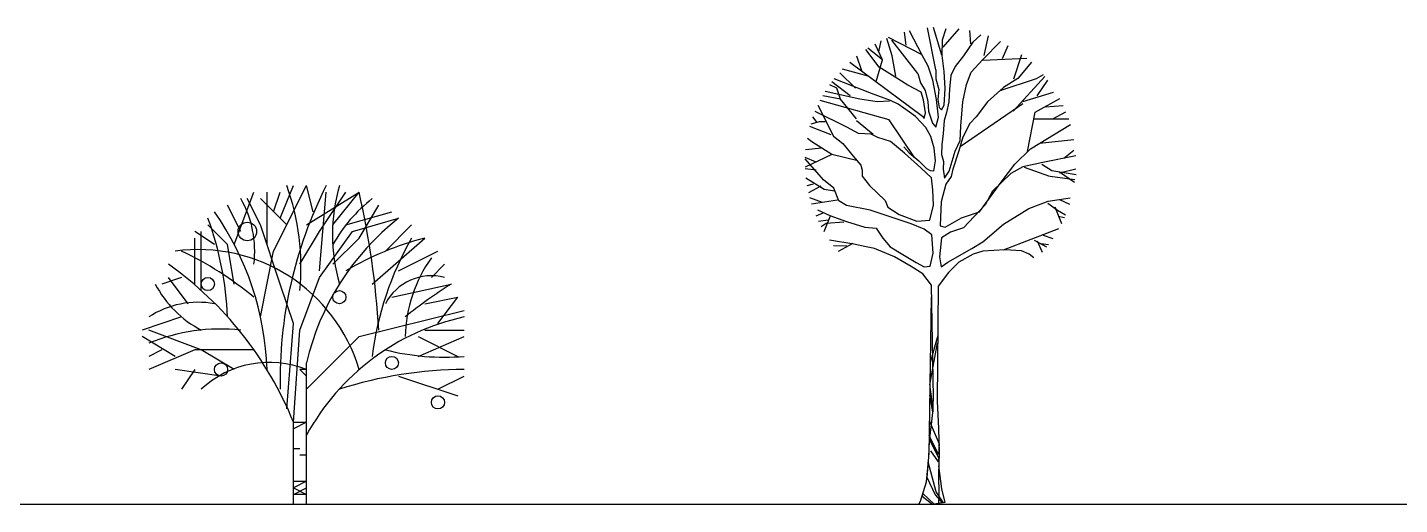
# Model space of a CAD drawing. Header units: millimetres. Extents: x -10794 to 121495, y 177957 to 264658.
# Drawn here: x 41838 to 70018, y 231357 to 241154 of the extents above; entities that cross this region are included whole.
import ezdxf

# ---------------------------------------------------------------- set-up
doc = ezdxf.new("R2010")
doc.units = ezdxf.units.MM
doc.layers.add('www.cad-blocks.net', color=7, linetype='Continuous')

# ---------------------------------------------------------------- blocks, each defined once
blk = doc.blocks.new('A$C7BC255F1')
for p, q in [((2700, 5198), (3375, 6548)), ((2700, 5198), (3375, 6548)), ((2835, 5873), (3105, 6548)), ((2835, 5873), (3105, 6548)), ((3510, 6008), (3375, 6548)), ((3510, 6008), (3375, 6548)), ((1890, 5333), (2295, 6413)), ((1890, 5333), (2295, 6413)), ((2430, 5738), (2160, 6278)), ((2430, 5738), (2160, 6278)), ((2970, 5738), (2430, 6278)), ((2970, 5738), (2430, 6278)), ((2565, 5333), (2565, 6413)), ((2565, 5333), (2565, 6413)), ((2700, 6008), (2835, 6413)), ((2700, 6008), (2835, 6413)), ((3375, 5738), (4455, 6413)), ((3375, 5738), (4455, 6413)), ((3645, 5603), (4185, 6413)), ((3645, 4793), (3780, 6413)), ((3645, 5603), (4185, 6413)), ((3645, 4793), (3780, 6413)), ((3915, 5738), (4455, 6413)), ((3915, 5738), (4455, 6413)), ((2025, 5603), (1755, 6143)), ((2025, 5603), (1755, 6143)), ((4185, 5738), (5130, 6008)), ((4185, 5738), (5130, 6008)), ((4455, 5468), (4860, 6143)), ((4455, 5468), (4860, 6143)), ((1755, 5333), (1350, 5738)), ((1755, 5333), (1350, 5738)), ((2835, 4523), (2430, 5738)), ((2835, 4523), (2430, 5738)), ((4320, 5603), (5265, 5873)), ((4320, 5603), (5265, 5873)), ((4995, 5198), (5535, 5738)), ((4995, 5198), (5535, 5738)), ((1485, 5333), (1080, 5603)), ((1485, 5333), (1080, 5603)), ((1080, 4523), (1080, 5468)), ((1080, 4523), (1080, 5468)), ((1215, 4388), (1215, 5603)), ((1215, 4388), (1215, 5603)), ((3240, 4928), (3645, 5603)), ((3240, 4928), (3645, 5603)), ((3645, 4658), (4320, 5603)), ((3645, 4658), (4320, 5603)), ((3915, 4928), (4455, 5468)), ((3915, 4928), (4455, 5468)), ((4725, 4523), (5805, 5468)), ((4725, 4523), (5805, 5468)), ((1890, 4523), (1755, 5333)), ((1890, 4523), (1755, 5333)), ((2430, 3848), (2700, 5198)), ((2430, 3848), (2700, 5198)), ((5265, 4793), (6075, 5198)), ((5265, 4793), (6075, 5198)), ((5940, 4658), (6210, 4928)), ((5940, 4658), (6210, 4928)), ((810, 4658), (405, 4523)), ((810, 4658), (405, 4523)), ((945, 4118), (540, 4658)), ((945, 4118), (540, 4658)), ((3105, 3713), (2835, 4523)), ((3105, 3713), (2835, 4523)), ((3240, 3578), (3645, 4658)), ((3240, 3578), (3645, 4658)), ((5130, 4253), (6345, 4523)), ((5130, 4253), (6345, 4523)), ((5805, 4118), (6480, 4253)), ((5805, 4118), (6480, 4253)), ((6075, 3713), (6480, 4253)), ((6075, 3713), (6480, 4253)), ((4455, 3443), (6615, 3983)), ((4455, 3443), (6615, 3983)), ((810, 3848), (0, 3578)), ((810, 3848), (0, 3578)), ((2970, 1958), (3105, 3713)), ((2970, 1958), (3105, 3713)), ((675, 3038), (0, 3443)), ((675, 3038), (0, 3443)), ((1215, 3173), (135, 3578)), ((1215, 3173), (135, 3578)), ((3105, 1688), (3240, 3578)), ((3105, 1688), (3240, 3578)), ((3375, 2363), (4455, 3443)), ((3375, 2363), (4455, 3443)), ((5670, 3443), (6480, 3038)), ((5670, 3038), (6615, 3443)), ((5670, 3443), (6480, 3038)), ((5670, 3038), (6615, 3443)), ((5805, 3578), (6615, 3578)), ((5805, 3578), (6615, 3578)), ((1080, 3173), (135, 2768)), ((405, 3173), (135, 3038)), ((1080, 3173), (135, 2768)), ((405, 3173), (135, 3038)), ((2295, 3173), (1080, 3173)), ((2295, 3173), (1080, 3173)), ((1890, 2768), (1215, 3173)), ((1890, 2768), (1215, 3173)), ((3375, 0), (3375, 2903)), ((3375, 0), (3375, 2903)), ((1620, 2633), (675, 2768)), ((1620, 2633), (675, 2768)), ((1080, 2768), (810, 2363)), ((1080, 2768), (810, 2363)), ((3375, 2768), (3240, 2768)), ((3240, 2768), (3375, 2633)), ((3375, 2768), (3240, 2768)), ((3240, 2768), (3375, 2633)), ((5265, 2633), (6480, 2228)), ((5265, 2633), (6480, 2228)), ((6075, 2363), (6615, 2633)), ((6075, 2363), (6615, 2633)), ((3105, 1688), (3375, 1688)), ((3375, 1688), (3105, 1553)), ((3105, 0), (3105, 1688)), ((3105, 1688), (3375, 1688)), ((3375, 1688), (3105, 1553)), ((3105, 0), (3105, 1688)), ((3105, 1148), (3240, 1148)), ((3105, 1148), (3240, 1148)), ((3240, 1013), (3375, 1013)), ((3240, 1013), (3375, 1013)), ((3105, 473), (3375, 473)), ((3375, 473), (3105, 338)), ((3105, 473), (3375, 473)), ((3375, 473), (3105, 338)), ((3105, 338), (3375, 203)), ((3105, 203), (3375, 338)), ((3105, 338), (3375, 203)), ((3105, 203), (3375, 338)), ((3375, 203), (3105, 203)), ((3375, 203), (3105, 203))]:
    blk.add_line(p, q)
for centre, radius in [((2160, 5603), 191), ((2160, 5603), 191), ((1350, 4523), 135), ((1350, 4523), 135), ((4050, 4253), 135), ((4050, 4253), 135), ((1620, 2768), 135), ((1620, 2768), 135), ((5130, 2903), 135), ((5130, 2903), 135), ((6075, 2093), 135), ((6075, 2093), 135)]:
    blk.add_circle(centre, radius)
for centre, radius, start, end in [((11678, 2565), 8845, 153.2394, 181.3119), ((11678, 2565), 8845, 153.2394, 181.3119), ((-1755, 4860), 5017, 354.5962, 19.6538), ((-1755, 4860), 5017, 354.5962, 19.6538), ((7628, 5535), 3718, 164.1975, 195.8025), ((7628, 5535), 3718, 164.1975, 195.8025), ((135, 5198), 2177, 352.875, 29.7449), ((135, 5198), 2177, 352.875, 29.7449), ((6683, 3780), 3173, 128.0888, 150.7086), ((6683, 3780), 3173, 128.0888, 150.7086), ((-12982, 2475), 17877, 3.5358, 12.7244), ((-12982, 2475), 17877, 3.5358, 12.7244), ((-3442, 2565), 6011, 1.9306, 34.9393), ((-3442, 2565), 6011, 1.9306, 34.9393), ((-4972, 3555), 6734, 2.4896, 20.1303), ((-4972, 3555), 6734, 2.4896, 20.1303), ((8545, 1699), 5308, 128.1615, 166.8962), ((8545, 1699), 5308, 128.1615, 166.8962), ((7358, -540), 6205, 104.4898, 120.75), ((7358, -540), 6205, 104.4898, 120.75), ((11138, 2250), 6461, 150.1314, 172.9987), ((11138, 2250), 6461, 150.1314, 172.9987), ((1152, 1784), 3447, 16.5808, 97.9487), ((1152, 1784), 3447, 16.5808, 97.9487), ((-2227, -1215), 7096, 50.4038, 64.6538), ((-2227, -1215), 7096, 50.4038, 64.6538), ((-3685, -1053), 7323, 21.9779, 54.757), ((-3685, -1053), 7323, 21.9779, 54.757), ((8303, 3375), 2903, 144.4623, 178.6678), ((8303, 3375), 2903, 144.4623, 178.6678), ((2228, 5535), 2204, 207.3499, 242.6501), ((2228, 5535), 2204, 207.3499, 242.6501), ((5940, 3628), 1064, 75.3027, 152.6223), ((5940, 3628), 1064, 75.3027, 152.6223), ((11948, -4320), 10468, 122.3578, 128.7175), ((11948, -4320), 10468, 122.3578, 128.7175), ((1148, 2295), 1853, 79.5085, 123.1113), ((1148, 2295), 1853, 79.5085, 123.1113), ((7640, -894), 4851, 102.1992, 151.5406), ((7640, -894), 4851, 102.1992, 151.5406), ((1620, -337), 3936, 84.0939, 112.1663), ((1620, -337), 3936, 84.0939, 112.1663), ((6210, 7965), 4944, 255.774, 274.6987), ((6210, 7965), 4944, 255.774, 274.6987), ((2613, 868), 2047, 68.1485, 133.0908), ((2613, 868), 2047, 68.1485, 133.0908), ((6634, -5680), 8447, 90.1308, 107.8144), ((6634, -5680), 8447, 90.1308, 107.8144)]:
    blk.add_arc(centre, radius, start, end)
blk = doc.blocks.new('A$C54A42E9A')
for p, q in [((1536, 6985), (1512, 7186)), ((2082, 6834), (1953, 7257)), ((1178, 6766), (956, 6940)), ((1178, 6766), (1067, 7005)), ((1123, 6884), (1156, 7051)), ((3002, 6783), (3091, 6983)), ((865, 6598), (789, 6822)), ((1082, 6433), (1178, 6766)), ((768, 6336), (529, 6565)), ((961, 6514), (568, 6621)), ((482, 6333), (375, 6386)), ((688, 6218), (405, 6428)), ((537, 6164), (482, 6333)), ((3533, 6215), (3693, 6455)), ((537, 6164), (268, 6217)), ((782, 5865), (537, 6164)), ((2357, 5445), (3311, 6100)), ((3653, 6052), (3926, 6072)), ((184, 5811), (120, 5896)), ((3767, 5866), (3969, 5975)), ((396, 5626), (74, 5750)), ((212, 5821), (85, 5788)), ((308, 5821), (212, 5821)), ((3568, 5496), (4090, 5554)), ((405, 5327), (0, 5132)), ((168, 5206), (1, 5279)), ((256, 5421), (8, 5394)), ((3937, 5268), (4089, 5391)), ((168, 5088), (1, 5104)), ((3332, 5132), (3718, 4994)), ((3869, 5045), (4118, 5104)), ((3869, 5063), (4099, 4906)), ((124, 4873), (29, 4849)), ((3729, 4994), (4104, 4943)), ((264, 4594), (70, 4663)), ((493, 4628), (99, 4567)), ((3869, 4641), (4021, 4568)), ((380, 4389), (286, 4150)), ((3798, 4530), (3902, 4275)), ((3850, 4389), (3945, 4368)), ((352, 4325), (204, 4303)), ((724, 3972), (502, 3850)), ((3533, 4012), (3607, 3839)), ((3585, 3972), (3704, 3957)), ((3621, 4100), (3769, 4049)), ((636, 3928), (431, 3937)), ((1919, 3158), (1881, 763)), ((2018, 2573), (1903, 2159)), ((1933, 2569), (1933, 2368)), ((1897, 1823), (2013, 2458)), ((1903, 2159), (1897, 1823)), ((1897, 1786), (1941, 1463)), ((1941, 1409), (1897, 1665)), ((1941, 1463), (1941, 1409)), ((1889, 1278), (2038, 921)), ((2032, 763), (1889, 1049)), ((1889, 1049), (1895, 985)), ((1895, 985), (2032, 716)), ((2038, 921), (2032, 763)), ((1875, 649), (1850, 414)), ((1994, 195), (1875, 649)), ((2032, 652), (1911, 817)), ((2032, 716), (2032, 652)), ((2029, 589), (2074, 239)), ((1850, 414), (1977, 148)), ((2074, 239), (2126, 30)), ((1793, 168), (1782, 128)), ((1782, 128), (1941, 0)), ((1966, 7), (1793, 168)), ((2085, 24), (1966, 7)), ((1977, 148), (2085, 24)), ((2104, 24), (1994, 195)), ((2126, 30), (2104, 24))]:
    blk.add_line(p, q)
for points in [[(1780, 6841), (1269, 7102)], [(1714, 6556), (1754, 6416), (1827, 6298), (1867, 6129), (1877, 5982), (1936, 5802), (1987, 5741), (2032, 5890), (2000, 6162), (1943, 6457), (1872, 6669), (1783, 6833), (1589, 7205)], [(1987, 6614), (1864, 7251)], [(1987, 6614), (1991, 6474), (2036, 6311), (2021, 6160), (2039, 6038), (2076, 6003), (2118, 6073), (2131, 6328), (2114, 6589), (2085, 6828), (2093, 7068), (2146, 7242)], [(2675, 7147), (2552, 7031), (2408, 6823), (2283, 6665), (2218, 6524), (2198, 6319), (2186, 6126), (2153, 5965), (2115, 5841), (2099, 5646), (2078, 5473), (2077, 5323), (2108, 5217), (2099, 5099), (2123, 4965), (2191, 5073), (2283, 5373), (2358, 5538), (2369, 5755), (2399, 6126), (2458, 6388), (2525, 6579), (2706, 6771), (2975, 7045)], [(2102, 6958), (2346, 7237)], [(2521, 7007), (2504, 7211)], [(2726, 6832), (2789, 7127)], [(679, 6729), (1788, 5906), (1814, 5871), (1830, 5958), (1802, 6155), (1766, 6275), (1562, 6380), (1368, 6499), (1126, 6653), (925, 6920)], [(1383, 6516), (1323, 6823), (1243, 7091)], [(1714, 6556), (1321, 7066)], [(3444, 6728), (3235, 6481), (3018, 6344), (2777, 6128), (2605, 5895), (2504, 5796), (2398, 5589), (2340, 5380), (2249, 5100), (2224, 4989), (2142, 4872), (2071, 4606), (2060, 4372), (2057, 4237), (2133, 4220), (2378, 4359), (2655, 4453), (2997, 4924), (3193, 5178), (3427, 5411), (4037, 5779)], [(2702, 6761), (3372, 6788)], [(3177, 6473), (3296, 6848)], [(1500, 5439), (1583, 5349), (1729, 5227), (1849, 5114), (1901, 5080), (1957, 5076), (1983, 5226), (1963, 5421), (1911, 5596), (1836, 5735), (1681, 5903), (1588, 5967), (1418, 6088), (1300, 6148), (1008, 6253), (441, 6474)], [(2969, 6300), (3520, 6482), (3625, 6540)], [(3165, 5983), (3649, 6511)], [(1283, 6137), (1099, 6124), (832, 6167), (307, 6283)], [(3311, 6129), (3779, 6275)], [(194, 6075), (430, 5602), (572, 5492), (732, 5300), (847, 5161), (870, 5084), (867, 4997), (981, 4854), (1220, 4624), (1257, 4521), (1429, 4412), (1698, 4309), (1897, 4326), (1954, 4554), (1941, 4786), (1922, 4971), (1761, 5124), (1510, 5347), (1301, 5521), (1109, 5585), (1006, 5633), (812, 5644), (635, 5738), (153, 5981)], [(1278, 5853), (230, 6147)], [(3386, 5370), (3502, 5968), (3875, 6175)], [(1664, 5281), (1278, 5853)], [(3486, 5866), (4013, 5866)], [(1034, 5627), (784, 5835)], [(803, 5229), (407, 5327), (102, 5517), (35, 5569)], [(190, 4481), (375, 4397), (630, 4306), (911, 4220), (1080, 4204), (1184, 4053), (1296, 3919), (1489, 3805), (1690, 3682), (1812, 3614), (1902, 3624), (1949, 3822), (1928, 4103), (1811, 4187), (1614, 4271), (1325, 4368), (992, 4480), (632, 4551), (515, 4618), (439, 4814), (279, 4941), (0, 5261)], [(4118, 5305), (3619, 5202), (3314, 5137), (3131, 5037), (2853, 4768), (2740, 4559), (2412, 4208), (2214, 4143), (2076, 4056), (2043, 3770), (2070, 3616), (2174, 3687), (2536, 3893), (2702, 3996)], [(3602, 5179), (3755, 5083), (4126, 5018)], [(447, 4768), (289, 4793), (13, 4962)], [(239, 4842), (51, 4739)], [(2702, 3996), (3017, 4266), (3402, 4503), (3696, 4614), (4034, 4667)], [(268, 4432), (166, 4387)], [(3695, 4586), (3840, 4478), (3963, 4408)], [(588, 4296), (323, 4273), (244, 4224)], [(3019, 3876), (3860, 4197)], [(928, 3921), (741, 3962), (369, 4021)], [(3486, 4023), (3674, 3918)], [(1733, 5), (1757, 52), (1845, 346), (1884, 720), (1894, 968), (1928, 1261), (1942, 1400), (1955, 1626), (1921, 3335), (1789, 3508), (1613, 3623), (1359, 3770), (1057, 3893), (928, 3921)], [(2702, 3853), (2558, 3810), (2341, 3688), (2183, 3530), (2023, 3322), (2009, 1570), (2032, 1155), (2039, 782), (2029, 465), (2035, 138), (2030, 19), (2031, 11)], [(3482, 3751), (3407, 3811), (3293, 3859), (3039, 3875), (2702, 3853)]]:
    blk.add_lwpolyline(points)
blk = doc.blocks.new('FORMAT')
at = {"layer": 'www.cad-blocks.net', "color": 155, "true_color": 0x546d8e}
blk.add_line((-3336, 231362), (121495, 231362), dxfattribs=at)

msp = doc.modelspace()

# ---------------------------------------------------------------- block references
at = {"xscale": 1.35, "yscale": 1.35, "zscale": 1.35}
msp.add_blockref('A$C54A42E9A', (57809, 231357), dxfattribs=at)
msp.add_blockref('A$C7BC255F1', (44194, 231362))
at = {"layer": 'www.cad-blocks.net'}
msp.add_blockref('FORMAT', (0, 0), dxfattribs=at)

doc.saveas('drawing.dxf')
